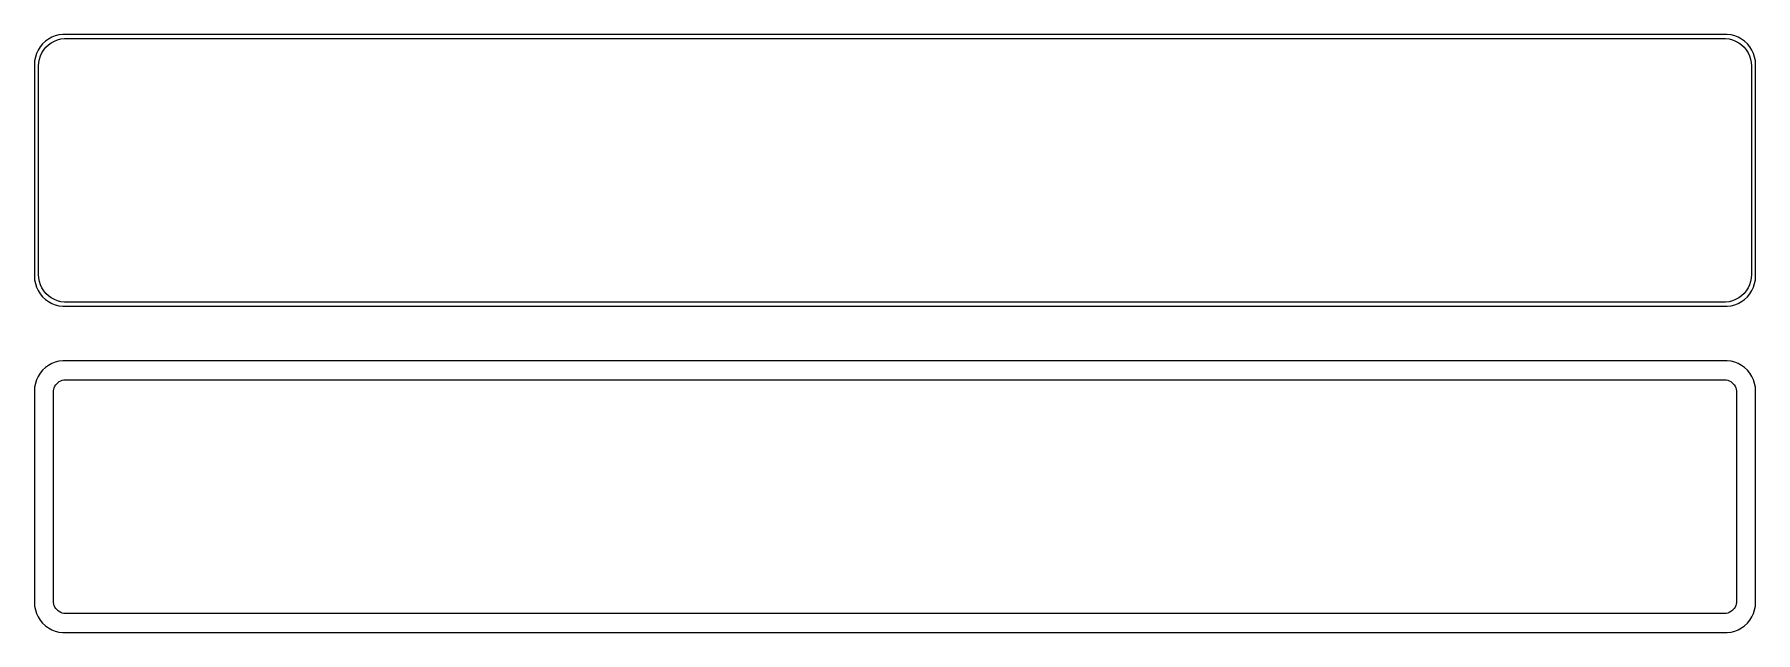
# Model space of a CAD drawing. Header units: metres. Extents: x -142 to 142, y 86 to 184.
import ezdxf

# ---------------------------------------------------------------- set-up
doc = ezdxf.new("R2010")
doc.units = ezdxf.units.M

msp = doc.modelspace()

# ---------------------------------------------------------------- linework, layer by layer
for p, q in [((-141.545, 182.439), (-141.882, 181.909)), ((-141.145, 182.923), (-141.545, 182.439)), ((-140.687, 183.353), (-141.145, 182.923)), ((-140.179, 183.722), (-140.687, 183.353)), ((-140.588, 182.384), (-140.168, 182.778)), ((-139.629, 184.024), (-140.179, 183.722)), ((-140.168, 182.778), (-139.703, 183.116)), ((-139.703, 183.116), (-139.199, 183.393)), ((-139.045, 184.255), (-139.629, 184.024)), ((-139.199, 183.393), (-138.665, 183.604)), ((-138.437, 184.411), (-139.045, 184.255)), ((-138.665, 183.604), (-138.108, 183.747)), ((-137.814, 184.49), (-138.437, 184.411)), ((-138.108, 183.747), (-137.537, 183.819)), ((137.814, 184.49), (-137.814, 184.49)), ((-137.537, 183.819), (137.537, 183.819)), ((137.537, 183.819), (138.108, 183.747)), ((138.437, 184.411), (137.814, 184.49)), ((138.108, 183.747), (138.665, 183.604)), ((139.045, 184.255), (138.437, 184.411)), ((138.665, 183.604), (139.199, 183.393)), ((139.629, 184.024), (139.045, 184.255)), ((139.199, 183.393), (139.703, 183.116)), ((140.179, 183.722), (139.629, 184.024)), ((139.703, 183.116), (140.168, 182.778)), ((140.168, 182.778), (140.588, 182.384)), ((140.687, 183.353), (140.179, 183.722)), ((141.145, 182.923), (140.687, 183.353)), ((141.545, 182.439), (141.145, 182.923)), ((141.882, 181.909), (141.545, 182.439)), ((-142.461, 180.127), (-142.5, 179.5)), ((-142.343, 180.743), (-142.461, 180.127)), ((-142.149, 181.341), (-142.343, 180.743)), ((-141.882, 181.909), (-142.149, 181.341)), ((-141.828, 179.25), (-141.792, 179.824)), ((-141.792, 179.824), (-141.685, 180.389)), ((-141.685, 180.389), (-141.507, 180.935)), ((-141.507, 180.935), (-141.262, 181.456)), ((-141.262, 181.456), (-140.954, 181.941)), ((-140.954, 181.941), (-140.588, 182.384)), ((140.588, 182.384), (140.954, 181.941)), ((140.954, 181.941), (141.262, 181.456)), ((141.262, 181.456), (141.507, 180.935)), ((141.507, 180.935), (141.685, 180.389)), ((141.685, 180.389), (141.792, 179.824)), ((141.792, 179.824), (141.828, 179.25)), ((142.149, 181.341), (141.882, 181.909)), ((142.343, 180.743), (142.149, 181.341)), ((142.461, 180.127), (142.343, 180.743)), ((142.5, 179.5), (142.461, 180.127)), ((-142.5, 179.5), (-142.5, 144.5)), ((-141.828, 144.75), (-141.828, 179.25)), ((141.828, 179.25), (141.828, 144.75)), ((142.5, 144.5), (142.5, 179.5)), ((-142.5, 144.5), (-142.461, 143.873)), ((-142.461, 143.873), (-142.343, 143.257)), ((-142.343, 143.257), (-142.149, 142.659)), ((-142.149, 142.659), (-141.882, 142.091)), ((-141.792, 144.176), (-141.828, 144.75)), ((-141.685, 143.611), (-141.792, 144.176)), ((-141.507, 143.065), (-141.685, 143.611)), ((-141.262, 142.544), (-141.507, 143.065)), ((-140.954, 142.059), (-141.262, 142.544)), ((141.262, 142.544), (140.954, 142.059)), ((141.507, 143.065), (141.262, 142.544)), ((141.685, 143.611), (141.507, 143.065)), ((141.792, 144.176), (141.685, 143.611)), ((141.828, 144.75), (141.792, 144.176)), ((141.882, 142.091), (142.149, 142.659)), ((142.149, 142.659), (142.343, 143.257)), ((142.343, 143.257), (142.461, 143.873)), ((142.461, 143.873), (142.5, 144.5)), ((-141.882, 142.091), (-141.545, 141.561)), ((-141.545, 141.561), (-141.145, 141.077)), ((-141.145, 141.077), (-140.687, 140.647)), ((-140.588, 141.616), (-140.954, 142.059)), ((-140.687, 140.647), (-140.179, 140.278)), ((-140.168, 141.222), (-140.588, 141.616)), ((-140.179, 140.278), (-139.629, 139.976)), ((-139.703, 140.884), (-140.168, 141.222)), ((-139.199, 140.607), (-139.703, 140.884)), ((-139.629, 139.976), (-139.045, 139.745)), ((-138.665, 140.396), (-139.199, 140.607)), ((-139.045, 139.745), (-138.437, 139.589)), ((-138.108, 140.253), (-138.665, 140.396)), ((-137.537, 140.181), (-138.108, 140.253)), ((137.537, 140.181), (-137.537, 140.181)), ((138.108, 140.253), (137.537, 140.181)), ((138.665, 140.396), (138.108, 140.253)), ((138.437, 139.589), (139.045, 139.745)), ((139.199, 140.607), (138.665, 140.396)), ((139.045, 139.745), (139.629, 139.976)), ((139.703, 140.884), (139.199, 140.607)), ((139.629, 139.976), (140.179, 140.278)), ((140.168, 141.222), (139.703, 140.884)), ((140.588, 141.616), (140.168, 141.222)), ((140.179, 140.278), (140.687, 140.647)), ((140.954, 142.059), (140.588, 141.616)), ((140.687, 140.647), (141.145, 141.077)), ((141.145, 141.077), (141.545, 141.561)), ((141.545, 141.561), (141.882, 142.091)), ((-138.437, 139.589), (-137.814, 139.51)), ((-137.814, 139.51), (137.814, 139.51)), ((137.814, 139.51), (138.437, 139.589)), ((-141.545, 128.439), (-141.882, 127.909)), ((-141.145, 128.923), (-141.545, 128.439)), ((-140.687, 129.353), (-141.145, 128.923)), ((-140.179, 129.722), (-140.687, 129.353)), ((-139.629, 130.024), (-140.179, 129.722)), ((-139.045, 130.255), (-139.629, 130.024)), ((-138.437, 130.411), (-139.045, 130.255)), ((-137.814, 130.49), (-138.437, 130.411)), ((137.814, 130.49), (-137.814, 130.49)), ((138.437, 130.411), (137.814, 130.49)), ((139.045, 130.255), (138.437, 130.411)), ((139.629, 130.024), (139.045, 130.255)), ((140.179, 129.722), (139.629, 130.024)), ((140.687, 129.353), (140.179, 129.722)), ((141.145, 128.923), (140.687, 129.353)), ((141.545, 128.439), (141.145, 128.923)), ((141.882, 127.909), (141.545, 128.439)), ((-142.461, 126.127), (-142.5, 125.5)), ((-142.5, 125.5), (-142.5, 90.5)), ((-142.343, 126.743), (-142.461, 126.127)), ((-142.149, 127.341), (-142.343, 126.743)), ((-141.882, 127.909), (-142.149, 127.341)), ((-139.36, 125.25), (-139.343, 125.514)), ((-139.343, 125.514), (-139.293, 125.775)), ((-139.293, 125.775), (-139.211, 126.027)), ((-139.211, 126.027), (-139.099, 126.266)), ((-139.099, 126.266), (-138.957, 126.49)), ((-138.957, 126.49), (-138.788, 126.694)), ((-138.788, 126.694), (-138.595, 126.875)), ((-138.595, 126.875), (-138.38, 127.031)), ((-138.38, 127.031), (-138.148, 127.159)), ((-138.148, 127.159), (-137.902, 127.256)), ((-137.902, 127.256), (-137.645, 127.322)), ((-137.645, 127.322), (-137.382, 127.355)), ((-137.382, 127.355), (137.382, 127.355)), ((137.382, 127.355), (137.645, 127.322)), ((137.645, 127.322), (137.902, 127.256)), ((137.902, 127.256), (138.148, 127.159)), ((138.148, 127.159), (138.38, 127.031)), ((138.38, 127.031), (138.595, 126.875)), ((138.595, 126.875), (138.788, 126.694)), ((138.788, 126.694), (138.957, 126.49)), ((138.957, 126.49), (139.099, 126.266)), ((139.099, 126.266), (139.211, 126.027)), ((139.211, 126.027), (139.293, 125.775)), ((139.293, 125.775), (139.343, 125.514)), ((139.343, 125.514), (139.36, 125.25)), ((142.149, 127.341), (141.882, 127.909)), ((142.343, 126.743), (142.149, 127.341)), ((142.461, 126.127), (142.343, 126.743)), ((142.5, 125.5), (142.461, 126.127)), ((142.5, 90.5), (142.5, 125.5)), ((-139.36, 90.75), (-139.36, 125.25)), ((139.36, 125.25), (139.36, 90.75)), ((-142.5, 90.5), (-142.461, 89.8733)), ((-142.461, 89.8733), (-142.343, 89.2566)), ((-142.343, 89.2566), (-142.149, 88.6594)), ((-142.149, 88.6594), (-141.882, 88.0912)), ((-139.343, 90.4856), (-139.36, 90.75)), ((-139.293, 90.2254), (-139.343, 90.4856)), ((-139.211, 89.9734), (-139.293, 90.2254)), ((-139.099, 89.7337), (-139.211, 89.9734)), ((-138.957, 89.51), (-139.099, 89.7337)), ((-138.788, 89.3059), (-138.957, 89.51)), ((-138.595, 89.1245), (-138.788, 89.3059)), ((-138.38, 88.9688), (-138.595, 89.1245)), ((-138.148, 88.8412), (-138.38, 88.9688)), ((-137.902, 88.7436), (-138.148, 88.8412)), ((-137.645, 88.6777), (-137.902, 88.7436)), ((-137.382, 88.6445), (-137.645, 88.6777)), ((137.382, 88.6445), (-137.382, 88.6445)), ((137.645, 88.6777), (137.382, 88.6445)), ((137.902, 88.7436), (137.645, 88.6777)), ((138.148, 88.8412), (137.902, 88.7436)), ((138.38, 88.9688), (138.148, 88.8412)), ((138.595, 89.1245), (138.38, 88.9688)), ((138.788, 89.3059), (138.595, 89.1245)), ((138.957, 89.51), (138.788, 89.3059)), ((139.099, 89.7337), (138.957, 89.51)), ((139.211, 89.9734), (139.099, 89.7337)), ((139.293, 90.2254), (139.211, 89.9734)), ((139.343, 90.4856), (139.293, 90.2254)), ((139.36, 90.75), (139.343, 90.4856)), ((141.882, 88.0912), (142.149, 88.6594)), ((142.149, 88.6594), (142.343, 89.2566)), ((142.343, 89.2566), (142.461, 89.8733)), ((142.461, 89.8733), (142.5, 90.5)), ((-141.882, 88.0912), (-141.545, 87.5611)), ((-141.545, 87.5611), (-141.145, 87.0773)), ((-141.145, 87.0773), (-140.687, 86.6474)), ((-140.687, 86.6474), (-140.179, 86.2784)), ((-140.179, 86.2784), (-139.629, 85.9759)), ((-139.629, 85.9759), (-139.045, 85.7447)), ((-139.045, 85.7447), (-138.437, 85.5886)), ((-138.437, 85.5886), (-137.814, 85.5099)), ((-137.814, 85.5099), (137.814, 85.5099)), ((137.814, 85.5099), (138.437, 85.5886)), ((138.437, 85.5886), (139.045, 85.7447)), ((139.045, 85.7447), (139.629, 85.9759)), ((139.629, 85.9759), (140.179, 86.2784)), ((140.179, 86.2784), (140.687, 86.6474)), ((140.687, 86.6474), (141.145, 87.0773)), ((141.145, 87.0773), (141.545, 87.5611)), ((141.545, 87.5611), (141.882, 88.0912))]:
    msp.add_line(p, q)

doc.saveas('drawing.dxf')
